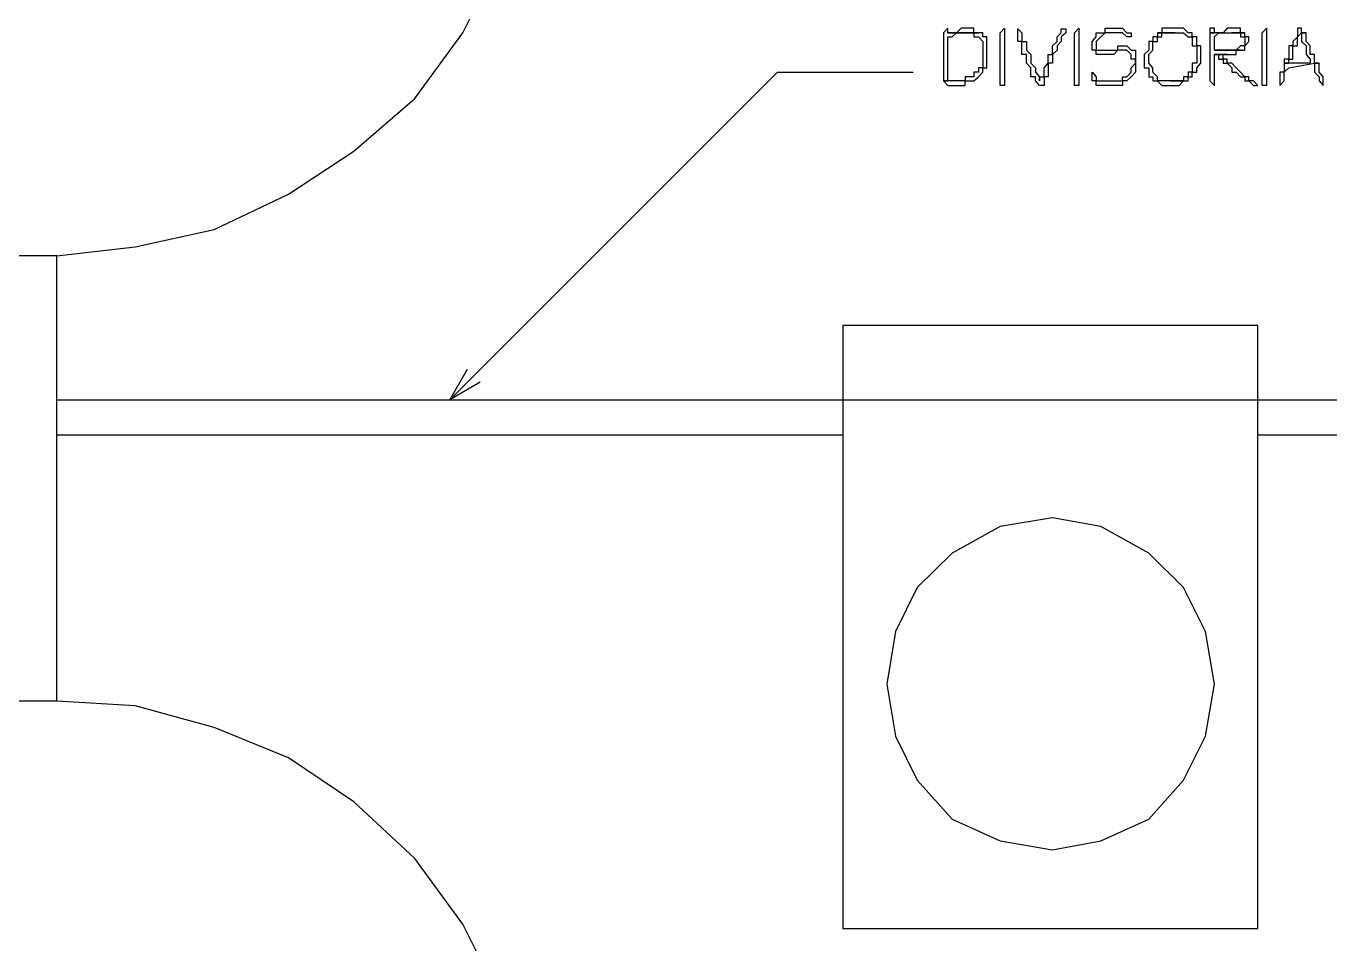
# Model space of a CAD drawing. Header units: millimetres. Extents: x -518.8 to -461.2, y 3.5 to 44.2.
# Drawn here: x -472.585 to -470.685, y 23.742 to 25.079 of the extents above; entities that cross this region are included whole.
import ezdxf

# ---------------------------------------------------------------- set-up
doc = ezdxf.new("R2010")
doc.units = ezdxf.units.MM
doc.header["$MEASUREMENT"] = 0
for name, color, linetype in [('10', 10, 'Continuous'), ('151', 151, 'Continuous'), ('16', 16, 'Continuous'), ('6', 6, 'Continuous'), ('MYSOLIDS', 7, 'Continuous')]:
    doc.layers.add(name, color=color, linetype=linetype)

msp = doc.modelspace()

# ---------------------------------------------------------------- linework, layer by layer
at = {"layer": '10'}
for points in [[(-472.5406, 24.7443), (-472.6933, 24.7443)], [(-472.5406, 24.0954), (-472.5406, 24.7443)], [(-472.5406, 24.5345), (-471.3948, 24.5345)], [(-470.7902, 24.5345), (-470.3376, 24.5345)], [(-472.5406, 24.4834), (-471.3948, 24.4834)], [(-470.7902, 24.4834), (-470.3376, 24.4834)], [(-472.5406, 24.0954), (-472.6933, 24.0954)]]:
    msp.add_lwpolyline(points, dxfattribs=at)
at = {"layer": '151'}
for points in [[(-471.3948, 23.7639), (-470.7902, 23.7639), (-470.7902, 24.6428), (-471.3948, 24.6428), (-471.3948, 23.7639)], [(-471.3948, 24.5345), (-470.7902, 24.5345)], [(-470.8534, 24.1203), (-470.8662, 24.1969), (-470.8985, 24.2609), (-470.9489, 24.3112), (-471.0188, 24.3496), (-471.0895, 24.3624), (-471.1654, 24.3496), (-471.2354, 24.3112), (-471.2865, 24.2609), (-471.3181, 24.1969), (-471.3308, 24.1203), (-471.3181, 24.0443), (-471.2865, 23.9804), (-471.2354, 23.9233), (-471.1654, 23.8917), (-471.0895, 23.8789), (-471.0188, 23.8917), (-470.9489, 23.9233), (-470.8985, 23.9804), (-470.8662, 24.0443), (-470.8534, 24.1203)]]:
    msp.add_lwpolyline(points, dxfattribs=at)
at = {"layer": '16'}
for points in [[(-471.9677, 24.5345), (-471.9293, 24.5729), (-471.4902, 25.012), (-471.2925, 25.012)], [(-471.9233, 24.5601), (-471.9677, 24.5345), (-471.9421, 24.5789)]]:
    msp.add_lwpolyline(points, dxfattribs=at)
at = {"layer": '6'}
for points in [[(-472.5406, 24.7443), (-472.4263, 24.7571), (-472.3113, 24.7827), (-472.203, 24.8338), (-472.1075, 24.8969), (-472.0188, 24.9736), (-471.9489, 25.0691), (-471.8978, 25.1714), (-471.8594, 25.2789), (-471.8406, 25.4)], [(-471.8406, 23.4398), (-471.8594, 23.5601), (-471.8978, 23.6684), (-471.9489, 23.7706), (-472.0188, 23.8661), (-472.1075, 23.9488), (-472.203, 24.0127), (-472.3113, 24.0571), (-472.4263, 24.0887), (-472.5406, 24.0954)]]:
    msp.add_lwpolyline(points, dxfattribs=at)
at = {"layer": 'MYSOLIDS'}
for points in [[(-471.2421, 25.0759), (-471.2481, 25.0691), (-471.2481, 25.0691), (-471.2481, 25.0691), (-471.2481, 25.0631), (-471.2481, 25.0631), (-471.2481, 25.0563), (-471.2481, 25.0563), (-471.2481, 25.0503), (-471.2481, 25.0436), (-471.2481, 25.0436), (-471.2481, 25.0375), (-471.2481, 25.0375), (-471.2481, 25.0308), (-471.2481, 25.0248), (-471.2481, 25.0248), (-471.2481, 25.018), (-471.2481, 25.018), (-471.2481, 25.012), (-471.2481, 25.0052), (-471.2481, 25.0052), (-471.2481, 24.9992), (-471.2481, 24.9992), (-471.2421, 24.9992), (-471.2421, 24.9992), (-471.2421, 25.0052), (-471.2421, 25.012), (-471.2421, 25.012), (-471.2421, 25.012), (-471.2421, 25.018), (-471.2421, 25.0248), (-471.2421, 25.0248), (-471.2421, 25.0308), (-471.2421, 25.0308), (-471.2421, 25.0375), (-471.2421, 25.0375), (-471.2421, 25.0436), (-471.2421, 25.0436), (-471.2421, 25.0503), (-471.2421, 25.0563), (-471.2421, 25.0563), (-471.2421, 25.0631), (-471.2421, 25.0631), (-471.2421, 25.0631), (-471.2354, 25.0631), (-471.2293, 25.0691), (-471.2293, 25.0691), (-471.2226, 25.0691), (-471.2226, 25.0691), (-471.2166, 25.0691), (-471.2166, 25.0691), (-471.197, 25.0691), (-471.197, 25.0691), (-471.2421, 25.0691), (-471.2421, 25.0759), (-471.2421, 25.0759), (-471.2421, 25.0759)], [(-471.197, 25.0691), (-471.2166, 25.0691), (-471.2166, 25.0691), (-471.2098, 25.0691), (-471.2038, 25.0691), (-471.2038, 25.0631), (-471.197, 25.0631), (-471.197, 25.0631), (-471.197, 25.0631), (-471.197, 25.0631), (-471.191, 25.0563), (-471.191, 25.0563), (-471.191, 25.0503), (-471.191, 25.0503), (-471.191, 25.0436), (-471.191, 25.0436), (-471.191, 25.0375), (-471.191, 25.0308), (-471.191, 25.0308), (-471.191, 25.0248), (-471.191, 25.0248), (-471.191, 25.018), (-471.197, 25.018), (-471.197, 25.012), (-471.197, 25.012), (-471.2038, 25.012), (-471.2038, 25.0052), (-471.2098, 25.0052), (-471.2098, 25.0052), (-471.2166, 25.0052), (-471.2166, 24.9992), (-471.2226, 24.9992), (-471.2226, 24.9992), (-471.2226, 24.9992), (-471.2293, 24.9992), (-471.2293, 24.9992), (-471.2354, 24.9992), (-471.2421, 24.9992), (-471.2481, 24.9992), (-471.2481, 24.9992), (-471.2421, 24.9924), (-471.2421, 24.9924), (-471.2421, 24.9924), (-471.2354, 24.9924), (-471.2354, 24.9924), (-471.2293, 24.9924), (-471.2293, 24.9924), (-471.2226, 24.9924), (-471.2166, 24.9924), (-471.2166, 24.9924), (-471.2166, 24.9992), (-471.2098, 24.9992), (-471.2038, 24.9992), (-471.2038, 24.9992), (-471.2038, 24.9992), (-471.197, 25.0052), (-471.197, 25.0052), (-471.197, 25.0052), (-471.191, 25.012), (-471.191, 25.012), (-471.191, 25.018), (-471.185, 25.018), (-471.185, 25.0248), (-471.185, 25.0248), (-471.185, 25.0308), (-471.185, 25.0308), (-471.185, 25.0375), (-471.185, 25.0436), (-471.185, 25.0436), (-471.185, 25.0436), (-471.185, 25.0503), (-471.185, 25.0563), (-471.185, 25.0563), (-471.185, 25.0631), (-471.191, 25.0631), (-471.191, 25.0631), (-471.191, 25.0631), (-471.191, 25.0691), (-471.197, 25.0691), (-471.197, 25.0691)], [(-471.2166, 25.0759), (-471.2166, 25.0759), (-471.2226, 25.0759), (-471.2226, 25.0759), (-471.2226, 25.0759), (-471.2293, 25.0691), (-471.2354, 25.0691), (-471.2354, 25.0691), (-471.2421, 25.0691), (-471.197, 25.0691), (-471.2038, 25.0691), (-471.2038, 25.0759), (-471.2098, 25.0759), (-471.2166, 25.0759), (-471.2166, 25.0759)], [(-471.1594, 25.0248), (-471.1594, 25.0248), (-471.1594, 25.018), (-471.1594, 25.018), (-471.1594, 25.012), (-471.1594, 25.012), (-471.1594, 25.0052), (-471.1594, 24.9992), (-471.1594, 24.9992), (-471.1594, 24.9992), (-471.1594, 24.9924), (-471.1594, 24.9924), (-471.1594, 24.9924), (-471.1594, 24.9924), (-471.1654, 24.9924), (-471.1654, 24.9924), (-471.1654, 24.9992), (-471.1654, 24.9992), (-471.1654, 24.9992), (-471.1654, 24.9992), (-471.1654, 24.9992), (-471.1654, 25.0052), (-471.1654, 25.0052), (-471.1654, 25.012), (-471.1654, 25.012), (-471.1654, 25.018), (-471.1654, 25.0248), (-471.1654, 25.0248), (-471.1654, 25.0308), (-471.1654, 25.0308), (-471.1654, 25.0375), (-471.1654, 25.0436), (-471.1654, 25.0436), (-471.1654, 25.0503), (-471.1654, 25.0503), (-471.1654, 25.0563), (-471.1654, 25.0563), (-471.1654, 25.0631), (-471.1654, 25.0691), (-471.1654, 25.0691), (-471.1654, 25.0691), (-471.1654, 25.0691), (-471.1654, 25.0691), (-471.1654, 25.0691), (-471.1594, 25.0759), (-471.1594, 25.0759), (-471.1594, 25.0691), (-471.1594, 25.0691), (-471.1594, 25.0691), (-471.1594, 25.0691), (-471.1594, 25.0691), (-471.1594, 25.0691), (-471.1594, 25.0631), (-471.1594, 25.0563), (-471.1594, 25.0563), (-471.1594, 25.0503), (-471.1594, 25.0503), (-471.1594, 25.0436), (-471.1594, 25.0375), (-471.1594, 25.0375), (-471.1594, 25.0308), (-471.1594, 25.0308), (-471.1594, 25.0248), (-471.1594, 25.0248), (-471.1594, 25.0248), (-471.1594, 25.0248)], [(-471.1083, 24.9992), (-471.1083, 25.0052), (-471.1015, 25.0052), (-471.1015, 25.012), (-471.1015, 25.012), (-471.1015, 25.018), (-471.1015, 25.018), (-471.0955, 25.0248), (-471.0955, 25.0308), (-471.0955, 25.0308), (-471.0955, 25.0308), (-471.0955, 25.0375), (-471.0895, 25.0375), (-471.0895, 25.0436), (-471.0895, 25.0503), (-471.0895, 25.0503), (-471.0827, 25.0563), (-471.0827, 25.0563), (-471.0827, 25.0631), (-471.0827, 25.0631), (-471.0767, 25.0691), (-471.0767, 25.0691), (-471.0767, 25.0691), (-471.0767, 25.0751), (-471.0699, 25.0751), (-471.0699, 25.0751), (-471.0699, 25.0751), (-471.0699, 25.0691), (-471.0699, 25.0691), (-471.0699, 25.0691), (-471.0699, 25.0691), (-471.0767, 25.0631), (-471.0767, 25.0563), (-471.0767, 25.0563), (-471.0827, 25.0503), (-471.0827, 25.0503), (-471.0827, 25.0436), (-471.0827, 25.0436), (-471.0895, 25.0375), (-471.0895, 25.0308), (-471.0895, 25.0308), (-471.0895, 25.0308), (-471.0895, 25.0248), (-471.0955, 25.0248), (-471.0955, 25.018), (-471.0955, 25.012), (-471.0955, 25.012), (-471.0955, 25.0052), (-471.1015, 25.0052), (-471.1015, 24.9992), (-471.1015, 24.9992), (-471.1015, 24.9992), (-471.1015, 24.9924), (-471.1015, 24.9924), (-471.1015, 24.9924), (-471.1015, 24.9924), (-471.1083, 24.9924), (-471.1083, 24.9924), (-471.1083, 24.9924), (-471.1083, 24.9924), (-471.1143, 24.9992), (-471.1143, 24.9992), (-471.1143, 25.0052), (-471.1211, 25.0052), (-471.1211, 25.012), (-471.1211, 25.012), (-471.1211, 25.018), (-471.1211, 25.018), (-471.1271, 25.0248), (-471.1271, 25.0248), (-471.1271, 25.0308), (-471.1271, 25.0308), (-471.1271, 25.0375), (-471.1339, 25.0375), (-471.1339, 25.0436), (-471.1339, 25.0436), (-471.1339, 25.0503), (-471.1339, 25.0503), (-471.1339, 25.0563), (-471.1399, 25.0563), (-471.1399, 25.0631), (-471.1399, 25.0631), (-471.1399, 25.0631), (-471.1399, 25.0691), (-471.1399, 25.0691), (-471.1399, 25.0751), (-471.1399, 25.0751), (-471.1399, 25.0751), (-471.1399, 25.0751), (-471.1339, 25.0691), (-471.1339, 25.0691), (-471.1339, 25.0691), (-471.1339, 25.0631), (-471.1339, 25.0631), (-471.1339, 25.0563), (-471.1271, 25.0563), (-471.1271, 25.0503), (-471.1271, 25.0503), (-471.1271, 25.0436), (-471.1271, 25.0436), (-471.1211, 25.0375), (-471.1211, 25.0308), (-471.1211, 25.0308), (-471.1211, 25.0248), (-471.1211, 25.0248), (-471.1143, 25.018), (-471.1143, 25.018), (-471.1143, 25.012), (-471.1143, 25.012), (-471.1083, 25.0052), (-471.1083, 25.0052), (-471.1083, 24.9992), (-471.1083, 24.9992), (-471.1083, 24.9992), (-471.1083, 24.9992), (-471.1083, 24.9992)], [(-471.0511, 25.0248), (-471.0511, 25.0248), (-471.0511, 25.018), (-471.0511, 25.018), (-471.0511, 25.012), (-471.0511, 25.012), (-471.0511, 25.0052), (-471.0511, 24.9992), (-471.0511, 24.9992), (-471.0511, 24.9992), (-471.0511, 24.9924), (-471.0511, 24.9924), (-471.0511, 24.9924), (-471.0511, 24.9924), (-471.0572, 24.9924), (-471.0572, 24.9924), (-471.0572, 24.9992), (-471.0572, 24.9992), (-471.0572, 24.9992), (-471.0572, 24.9992), (-471.0572, 24.9992), (-471.0572, 25.0052), (-471.0572, 25.0052), (-471.0572, 25.012), (-471.0572, 25.012), (-471.0572, 25.018), (-471.0572, 25.0248), (-471.0572, 25.0248), (-471.0572, 25.0308), (-471.0572, 25.0308), (-471.0572, 25.0375), (-471.0572, 25.0436), (-471.0572, 25.0436), (-471.0572, 25.0503), (-471.0572, 25.0503), (-471.0572, 25.0563), (-471.0572, 25.0563), (-471.0572, 25.0631), (-471.0572, 25.0691), (-471.0572, 25.0691), (-471.0572, 25.0691), (-471.0572, 25.0691), (-471.0572, 25.0691), (-471.0572, 25.0691), (-471.0511, 25.0759), (-471.0511, 25.0759), (-471.0511, 25.0691), (-471.0511, 25.0691), (-471.0511, 25.0691), (-471.0511, 25.0691), (-471.0511, 25.0691), (-471.0511, 25.0691), (-471.0511, 25.0631), (-471.0511, 25.0563), (-471.0511, 25.0563), (-471.0511, 25.0503), (-471.0511, 25.0503), (-471.0511, 25.0436), (-471.0511, 25.0375), (-471.0511, 25.0375), (-471.0511, 25.0308), (-471.0511, 25.0308), (-471.0511, 25.0248), (-471.0511, 25.0248), (-471.0511, 25.0248), (-471.0511, 25.0248)], [(-470.9812, 25.0631), (-470.9812, 25.0631), (-470.9812, 25.0631), (-470.9812, 25.0631), (-470.9812, 25.0631), (-470.9872, 25.0691), (-470.9872, 25.0691), (-470.994, 25.0691), (-470.994, 25.0691), (-470.994, 25.0691), (-471, 25.0691), (-471.006, 25.0691), (-471.006, 25.0691), (-471.0128, 25.0691), (-471.0128, 25.0691), (-471.0188, 25.0631), (-471.0188, 25.0631), (-471.0256, 25.0563), (-471.0256, 25.0563), (-471.0256, 25.0563), (-471.0256, 25.0503), (-471.0256, 25.0503), (-471.0256, 25.0436), (-471.0188, 25.0436), (-471.0188, 25.0436), (-471.0128, 25.0436), (-471.0128, 25.0436), (-471.006, 25.0436), (-471.006, 25.0436), (-471, 25.0436), (-471, 25.0436), (-470.994, 25.0436), (-470.994, 25.0503), (-470.9872, 25.0503), (-470.9872, 25.0503), (-470.9812, 25.0503), (-470.9745, 25.0436), (-470.9745, 25.0436), (-470.9745, 25.0436), (-470.9684, 25.0436), (-470.9684, 25.0375), (-470.9684, 25.0375), (-470.9684, 25.0308), (-470.9684, 25.0308), (-470.9684, 25.0248), (-470.9684, 25.0248), (-470.9684, 25.018), (-470.9684, 25.018), (-470.9684, 25.012), (-470.9684, 25.012), (-470.9745, 25.0052), (-470.9745, 25.0052), (-470.9812, 24.9992), (-470.9812, 24.9992), (-470.9812, 24.9992), (-470.9812, 24.9992), (-470.9872, 24.9992), (-470.9872, 24.9924), (-470.994, 24.9924), (-471, 24.9924), (-471, 24.9924), (-471.006, 24.9924), (-471.006, 24.9924), (-471.0128, 24.9924), (-471.0128, 24.9924), (-471.0188, 24.9924), (-471.0188, 24.9924), (-471.0256, 24.9924), (-471.0256, 24.9992), (-471.0316, 24.9992), (-471.0316, 24.9992), (-471.0316, 25.0052), (-471.0316, 25.0052), (-471.0316, 25.0052), (-471.0316, 25.0052), (-471.0316, 25.012), (-471.0316, 25.012), (-471.0256, 25.0052), (-471.0256, 25.0052), (-471.0256, 25.0052), (-471.0256, 25.0052), (-471.0256, 24.9992), (-471.0188, 24.9992), (-471.0188, 24.9992), (-471.0188, 24.9992), (-471.0128, 24.9992), (-471.0128, 24.9992), (-471.006, 24.9992), (-471, 24.9992), (-471, 24.9992), (-470.994, 24.9992), (-470.994, 24.9992), (-470.9872, 24.9992), (-470.9872, 25.0052), (-470.9812, 25.0052), (-470.9812, 25.0052), (-470.9812, 25.0052), (-470.9745, 25.012), (-470.9745, 25.012), (-470.9745, 25.018), (-470.9745, 25.018), (-470.9684, 25.0248), (-470.9684, 25.0248), (-470.9684, 25.0308), (-470.9745, 25.0308), (-470.9745, 25.0375), (-470.9745, 25.0375), (-470.9745, 25.0375), (-470.9812, 25.0436), (-470.9872, 25.0436), (-470.9872, 25.0436), (-470.9872, 25.0436), (-470.994, 25.0436), (-470.994, 25.0436), (-471, 25.0375), (-471.006, 25.0375), (-471.006, 25.0375), (-471.0128, 25.0375), (-471.0128, 25.0375), (-471.0188, 25.0375), (-471.0256, 25.0375), (-471.0256, 25.0436), (-471.0256, 25.0436), (-471.0316, 25.0436), (-471.0316, 25.0503), (-471.0316, 25.0503), (-471.0316, 25.0503), (-471.0316, 25.0563), (-471.0316, 25.0563), (-471.0256, 25.0631), (-471.0256, 25.0631), (-471.0256, 25.0691), (-471.0188, 25.0691), (-471.0188, 25.0691), (-471.0128, 25.0691), (-471.0128, 25.0759), (-471.006, 25.0759), (-471.006, 25.0759), (-471, 25.0759), (-470.994, 25.0759), (-470.994, 25.0759), (-470.994, 25.0759), (-470.9872, 25.0759), (-470.9872, 25.0759), (-470.9812, 25.0691), (-470.9812, 25.0691), (-470.9745, 25.0691), (-470.9745, 25.0631), (-470.9745, 25.0631), (-470.9745, 25.0631), (-470.9812, 25.0631), (-470.9812, 25.0631), (-470.9812, 25.0631), (-470.9812, 25.0631), (-470.9812, 25.0631)], [(-470.9361, 25.0691), (-470.9361, 25.0691), (-470.9361, 25.0631), (-470.9429, 25.0631), (-470.9429, 25.0631), (-470.9429, 25.0563), (-470.9489, 25.0563), (-470.9489, 25.0503), (-470.9489, 25.0503), (-470.9489, 25.0436), (-470.9489, 25.0436), (-470.9557, 25.0375), (-470.9557, 25.0375), (-470.9557, 25.0308), (-470.9557, 25.0308), (-470.9557, 25.0248), (-470.9557, 25.018), (-470.9489, 25.018), (-470.9489, 25.012), (-470.9489, 25.012), (-470.9489, 25.0052), (-470.9429, 25.0052), (-470.9429, 24.9992), (-470.9429, 24.9992), (-470.9361, 24.9992), (-470.9361, 24.9992), (-470.9301, 24.9924), (-470.9301, 24.9924), (-470.9233, 24.9924), (-470.9233, 24.9924), (-470.9173, 24.9924), (-470.9173, 24.9924), (-470.9105, 24.9924), (-470.9105, 24.9924), (-470.9045, 24.9924), (-470.9045, 24.9924), (-470.9045, 24.9924), (-470.8985, 24.9992), (-470.9173, 24.9992), (-470.9173, 24.9992), (-470.9233, 24.9992), (-470.9301, 24.9992), (-470.9301, 24.9992), (-470.9361, 24.9992), (-470.9361, 25.0052), (-470.9361, 25.0052), (-470.9361, 25.0052), (-470.9429, 25.012), (-470.9429, 25.012), (-470.9429, 25.018), (-470.9429, 25.018), (-470.9489, 25.0248), (-470.9489, 25.0248), (-470.9489, 25.0308), (-470.9489, 25.0308), (-470.9489, 25.0375), (-470.9489, 25.0375), (-470.9429, 25.0436), (-470.9429, 25.0503), (-470.9429, 25.0503), (-470.9429, 25.0563), (-470.9429, 25.0563), (-470.9361, 25.0563), (-470.9361, 25.0631), (-470.9301, 25.0631), (-470.9301, 25.0631), (-470.9301, 25.0691), (-470.9233, 25.0691), (-470.9173, 25.0691), (-470.9173, 25.0691), (-470.9105, 25.0691), (-470.9361, 25.0691), (-470.9361, 25.0691)], [(-470.9105, 25.0759), (-470.9105, 25.0759), (-470.9173, 25.0759), (-470.9173, 25.0759), (-470.9233, 25.0759), (-470.9301, 25.0759), (-470.9301, 25.0691), (-470.9361, 25.0691), (-470.9105, 25.0691), (-470.9105, 25.0691), (-470.9105, 25.0691), (-470.9045, 25.0691), (-470.8985, 25.0691), (-470.8985, 25.0691), (-470.8918, 25.0631), (-470.8918, 25.0631), (-470.8918, 25.0631), (-470.8857, 25.0631), (-470.8857, 25.0563), (-470.8857, 25.0563), (-470.8857, 25.0503), (-470.879, 25.0503), (-470.879, 25.0436), (-470.879, 25.0436), (-470.879, 25.0375), (-470.879, 25.0375), (-470.879, 25.0308), (-470.879, 25.0308), (-470.879, 25.0248), (-470.8857, 25.0248), (-470.8857, 25.018), (-470.8857, 25.018), (-470.8857, 25.012), (-470.8918, 25.012), (-470.8918, 25.0052), (-470.8918, 25.0052), (-470.8985, 25.0052), (-470.8985, 24.9992), (-470.9045, 24.9992), (-470.9045, 24.9992), (-470.9105, 24.9992), (-470.9105, 24.9992), (-470.9173, 24.9992), (-470.8985, 24.9992), (-470.8985, 24.9992), (-470.8918, 24.9992), (-470.8918, 25.0052), (-470.8857, 25.0052), (-470.8857, 25.0052), (-470.8857, 25.012), (-470.879, 25.012), (-470.879, 25.018), (-470.879, 25.018), (-470.879, 25.018), (-470.873, 25.0248), (-470.873, 25.0248), (-470.873, 25.0308), (-470.873, 25.0308), (-470.873, 25.0375), (-470.873, 25.0375), (-470.873, 25.0436), (-470.873, 25.0436), (-470.873, 25.0503), (-470.879, 25.0503), (-470.879, 25.0563), (-470.879, 25.0563), (-470.879, 25.0631), (-470.8857, 25.0631), (-470.8857, 25.0631), (-470.8857, 25.0691), (-470.8918, 25.0691), (-470.8918, 25.0691), (-470.8985, 25.0759), (-470.8985, 25.0759), (-470.9045, 25.0759), (-470.9105, 25.0759), (-470.9105, 25.0759), (-470.9105, 25.0759)], [(-470.8278, 25.0759), (-470.8278, 25.0759), (-470.8278, 25.0759), (-470.8346, 25.0759), (-470.8346, 25.0759), (-470.8346, 25.0759), (-470.8406, 25.0691), (-470.8474, 25.0691), (-470.8474, 25.0691), (-470.8534, 25.0691), (-470.8602, 25.0691), (-470.8602, 24.9992), (-470.8534, 24.9924), (-470.8534, 24.9924), (-470.8534, 24.9924), (-470.8534, 24.9992), (-470.8534, 24.9992), (-470.8534, 25.0375), (-470.8346, 25.0375), (-470.8278, 25.0375), (-470.8278, 25.0375), (-470.8218, 25.0375), (-470.8218, 25.0436), (-470.8151, 25.0436), (-470.8534, 25.0436), (-470.8534, 25.0631), (-470.8534, 25.0631), (-470.8474, 25.0691), (-470.8406, 25.0691), (-470.8406, 25.0691), (-470.8346, 25.0691), (-470.8346, 25.0691), (-470.8278, 25.0691), (-470.8278, 25.0691), (-470.809, 25.0691), (-470.809, 25.0691), (-470.8151, 25.0691), (-470.8151, 25.0759), (-470.8218, 25.0759), (-470.8278, 25.0759), (-470.8278, 25.0759)], [(-470.8534, 25.0759), (-470.8602, 25.0759), (-470.8602, 25.0691), (-470.8534, 25.0691), (-470.8534, 25.0759), (-470.8534, 25.0759), (-470.8534, 25.0759)], [(-470.809, 25.0691), (-470.8278, 25.0691), (-470.8278, 25.0691), (-470.8218, 25.0691), (-470.8151, 25.0691), (-470.8151, 25.0631), (-470.8151, 25.0631), (-470.809, 25.0631), (-470.809, 25.0563), (-470.809, 25.0563), (-470.809, 25.0503), (-470.8151, 25.0503), (-470.8151, 25.0503), (-470.8218, 25.0436), (-470.8218, 25.0436), (-470.8218, 25.0436), (-470.8278, 25.0436), (-470.8278, 25.0436), (-470.8346, 25.0436), (-470.8406, 25.0436), (-470.8406, 25.0436), (-470.8474, 25.0436), (-470.8534, 25.0436), (-470.8151, 25.0436), (-470.8151, 25.0436), (-470.8151, 25.0436), (-470.809, 25.0436), (-470.809, 25.0503), (-470.809, 25.0503), (-470.803, 25.0563), (-470.803, 25.0563), (-470.803, 25.0631), (-470.809, 25.0631), (-470.809, 25.0691), (-470.809, 25.0691), (-470.809, 25.0691)], [(-470.7775, 25.0248), (-470.7775, 25.0248), (-470.7775, 25.018), (-470.7775, 25.018), (-470.7775, 25.012), (-470.7775, 25.012), (-470.7775, 25.0052), (-470.7775, 24.9992), (-470.7775, 24.9992), (-470.7775, 24.9992), (-470.7775, 24.9924), (-470.7775, 24.9924), (-470.7775, 24.9924), (-470.7775, 24.9924), (-470.7835, 24.9924), (-470.7835, 24.9924), (-470.7835, 24.9992), (-470.7835, 24.9992), (-470.7835, 24.9992), (-470.7835, 24.9992), (-470.7835, 24.9992), (-470.7835, 25.0052), (-470.7835, 25.0052), (-470.7835, 25.012), (-470.7835, 25.012), (-470.7835, 25.018), (-470.7835, 25.0248), (-470.7835, 25.0248), (-470.7835, 25.0308), (-470.7835, 25.0308), (-470.7835, 25.0375), (-470.7835, 25.0436), (-470.7835, 25.0436), (-470.7835, 25.0503), (-470.7835, 25.0503), (-470.7835, 25.0563), (-470.7835, 25.0563), (-470.7835, 25.0631), (-470.7835, 25.0691), (-470.7835, 25.0691), (-470.7835, 25.0691), (-470.7835, 25.0691), (-470.7835, 25.0691), (-470.7835, 25.0691), (-470.7775, 25.0759), (-470.7775, 25.0759), (-470.7775, 25.0691), (-470.7775, 25.0691), (-470.7775, 25.0691), (-470.7775, 25.0691), (-470.7775, 25.0691), (-470.7775, 25.0691), (-470.7775, 25.0631), (-470.7775, 25.0563), (-470.7775, 25.0563), (-470.7775, 25.0503), (-470.7775, 25.0503), (-470.7775, 25.0436), (-470.7775, 25.0375), (-470.7775, 25.0375), (-470.7775, 25.0308), (-470.7775, 25.0308), (-470.7775, 25.0248), (-470.7775, 25.0248), (-470.7775, 25.0248), (-470.7775, 25.0248)], [(-470.7196, 25.0691), (-470.7263, 25.0691), (-470.7263, 25.0631), (-470.7263, 25.0631), (-470.7263, 25.0563), (-470.7263, 25.0563), (-470.7196, 25.0503), (-470.7196, 25.0436), (-470.7196, 25.0436), (-470.7196, 25.0436), (-470.7196, 25.0375), (-470.7136, 25.0308), (-470.7136, 25.0308), (-470.7136, 25.0248), (-470.7451, 25.0248), (-470.7519, 25.0248), (-470.7519, 25.018), (-470.7519, 25.018), (-470.7519, 25.012), (-470.7579, 25.012), (-470.7579, 25.012), (-470.7579, 25.0052), (-470.7579, 24.9992), (-470.7579, 24.9992), (-470.7579, 24.9992), (-470.7579, 24.9924), (-470.7579, 24.9924), (-470.7579, 24.9924), (-470.7579, 24.9924), (-470.7519, 24.9992), (-470.7519, 25.0052), (-470.7519, 25.0052), (-470.7519, 25.012), (-470.7519, 25.012), (-470.7451, 25.018), (-470.7451, 25.018), (-470.7075, 25.0248), (-470.7008, 25.0248), (-470.7075, 25.0248), (-470.7075, 25.0308), (-470.7075, 25.0308), (-470.7075, 25.0375), (-470.7136, 25.0375), (-470.7136, 25.0436), (-470.7136, 25.0436), (-470.7136, 25.0503), (-470.7136, 25.0503), (-470.7196, 25.0563), (-470.7196, 25.0563), (-470.7196, 25.0563), (-470.7196, 25.0631), (-470.7196, 25.0631), (-470.7196, 25.0691), (-470.7196, 25.0691)], [(-470.7263, 25.0759), (-470.7263, 25.0759), (-470.7324, 25.0759), (-470.7324, 25.0691), (-470.7324, 25.0691), (-470.7324, 25.0691), (-470.7324, 25.0631), (-470.7391, 25.0563), (-470.7391, 25.0503), (-470.7451, 25.0503), (-470.7451, 25.0436), (-470.7451, 25.0375), (-470.7451, 25.0375), (-470.7451, 25.0375), (-470.7451, 25.0308), (-470.7519, 25.0308), (-470.7519, 25.0248), (-470.7451, 25.0248), (-470.7451, 25.0248), (-470.7451, 25.0308), (-470.7391, 25.0308), (-470.7391, 25.0375), (-470.7391, 25.0436), (-470.7391, 25.0436), (-470.7391, 25.0436), (-470.7391, 25.0503), (-470.7324, 25.0503), (-470.7324, 25.0563), (-470.7324, 25.0563), (-470.7324, 25.0631), (-470.7263, 25.0691), (-470.7196, 25.0691), (-470.7263, 25.0691), (-470.7263, 25.0759), (-470.7263, 25.0759), (-470.7263, 25.0759)], [(-470.8346, 25.0375), (-470.8534, 25.0375), (-470.8474, 25.0375), (-470.8474, 25.0308), (-470.8406, 25.0308), (-470.8406, 25.0248), (-470.8346, 25.0248), (-470.8346, 25.0248), (-470.8278, 25.018), (-470.8278, 25.018), (-470.8278, 25.012), (-470.8218, 25.012), (-470.8218, 25.012), (-470.8151, 25.0052), (-470.8151, 25.0052), (-470.8151, 25.0052), (-470.809, 25.0052), (-470.809, 24.9992), (-470.803, 24.9992), (-470.7963, 24.9924), (-470.7963, 24.9924), (-470.7963, 24.9924), (-470.7963, 24.9924), (-470.7902, 24.9924), (-470.7902, 24.9924), (-470.7902, 24.9924), (-470.7902, 24.9924), (-470.7963, 24.9992), (-470.7963, 24.9992), (-470.803, 24.9992), (-470.803, 24.9992), (-470.803, 25.0052), (-470.809, 25.0052), (-470.809, 25.0052), (-470.8151, 25.012), (-470.8151, 25.012), (-470.8218, 25.018), (-470.8218, 25.018), (-470.8218, 25.018), (-470.8278, 25.0248), (-470.8278, 25.0248), (-470.8346, 25.0248), (-470.8346, 25.0308), (-470.8406, 25.0308), (-470.8406, 25.0375), (-470.8474, 25.0375), (-470.8406, 25.0375), (-470.8406, 25.0375), (-470.8346, 25.0375), (-470.8346, 25.0375)], [(-470.7008, 25.0248), (-470.7075, 25.0248), (-470.7075, 25.018), (-470.7075, 25.018), (-470.7075, 25.012), (-470.7075, 25.012), (-470.7008, 25.0052), (-470.7008, 24.9992), (-470.7008, 24.9992), (-470.6948, 24.9924), (-470.6948, 24.9924), (-470.6948, 24.9924), (-470.6948, 24.9924), (-470.6948, 24.9992), (-470.6948, 24.9992), (-470.6948, 25.0052), (-470.6948, 25.0052), (-470.7008, 25.012), (-470.7008, 25.012), (-470.7008, 25.018), (-470.7008, 25.0248), (-470.7008, 25.0248)]]:
    msp.add_lwpolyline(points, dxfattribs=at)

doc.saveas('drawing.dxf')
